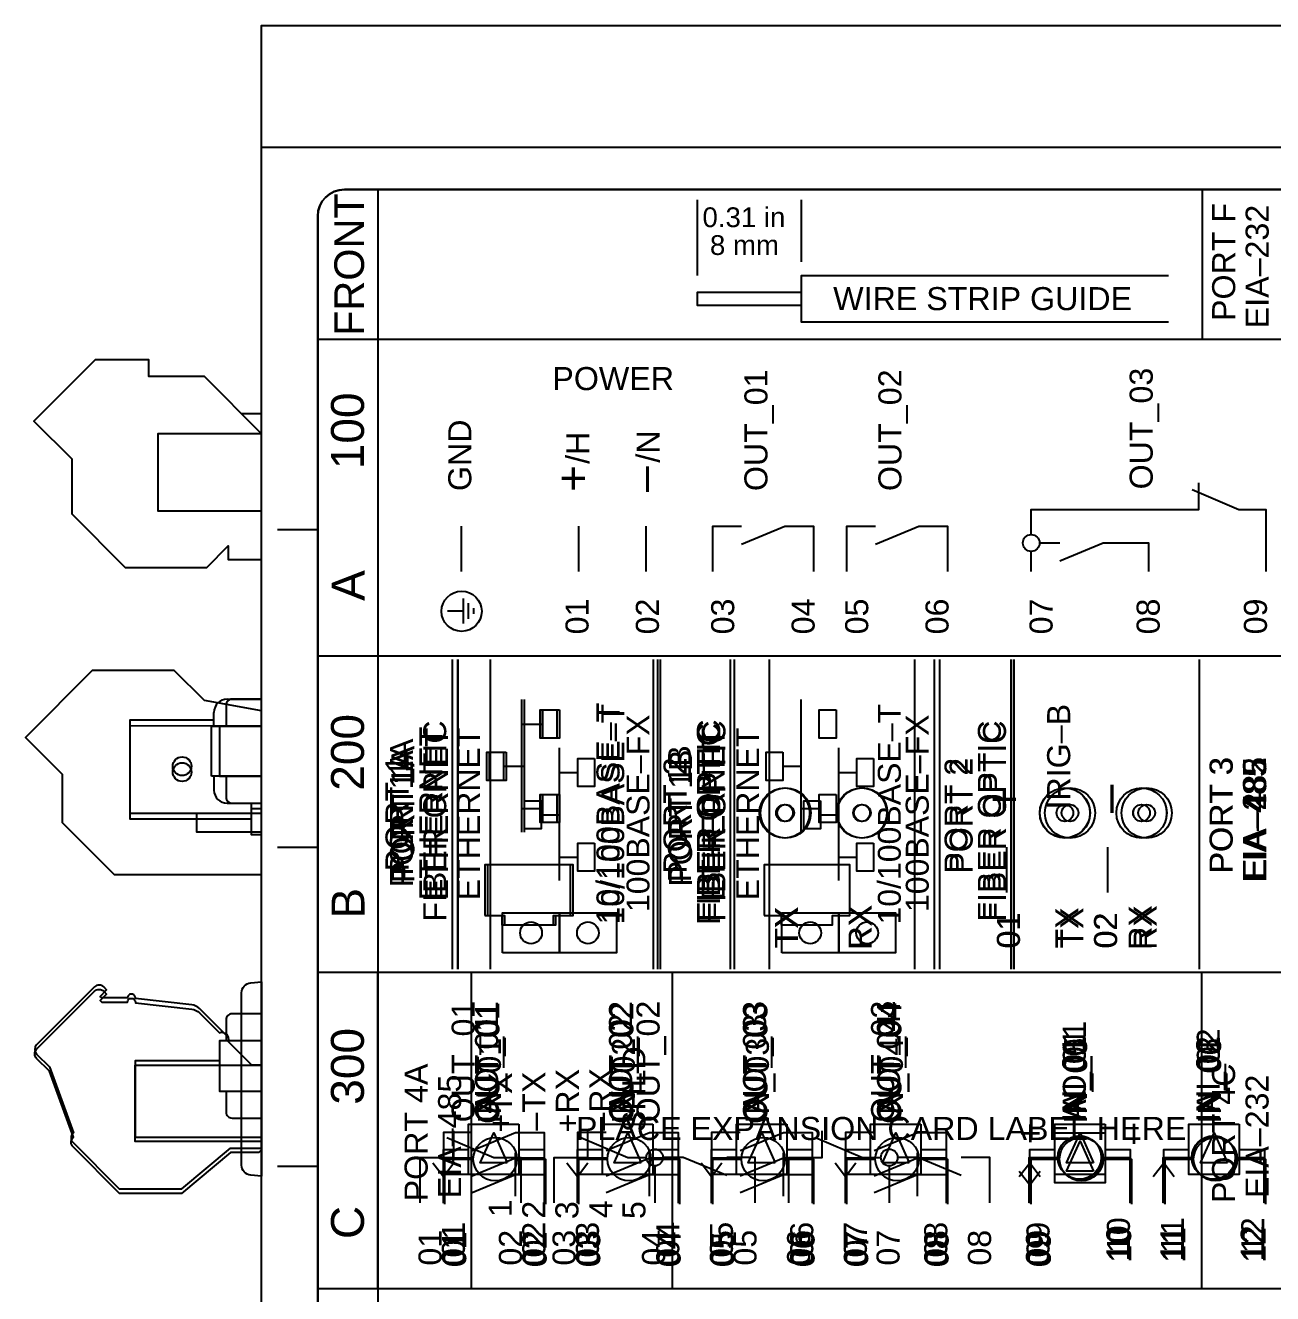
# Model space of a CAD drawing. Extents: x 0.5 to 23.7, y 0.2 to 17.2.
# Drawn here: x 8.523 to 12.247, y 5.363 to 9.15 of the extents above; entities that cross this region are included whole.
import ezdxf

# ---------------------------------------------------------------- set-up
doc = ezdxf.new("R2010")
doc.units = 0
doc.header["$MEASUREMENT"] = 0
for name, color, linetype in [('1_01__0-__EMPTY', 7, 'CONTINUOUS'), ('1_02__B-___3__DI___4__DO__', 7, 'CONTINUOUS'), ('1_03__1-___4__DI___4__DO__', 7, 'CONTINUOUS'), ('1_04__C-___4__DI___4__DO__', 7, 'CONTINUOUS'), ('1_05__6-___4__AI___4__AO', 7, 'CONTINUOUS'), ('1_06__A0__SERIAL_COMMUNICA', 7, 'CONTINUOUS'), ('1_07__3-___8__DI', 7, 'CONTINUOUS'), ('1_08__D-___4__DI___3__DO__', 7, 'CONTINUOUS'), ('5_01__0-__NO_ETH__EIA-232', 7, 'CONTINUOUS'), ('5_02__1-__NO_ETH__EIA-485', 7, 'CONTINUOUS'), ('5_03__2-___1__10-100BASE-T', 7, 'CONTINUOUS'), ('5_04__3-___1__10-100BASE-T', 7, 'CONTINUOUS'), ('5_05__4-___1__100BASE-FX_M', 7, 'CONTINUOUS'), ('5_06__6-___2__10-100BASE-T', 7, 'CONTINUOUS'), ('5_07__8-___2__100BASE-FX_M', 7, 'CONTINUOUS'), ('6_00____DWG', 7, 'CONTINUOUS')]:
    doc.layers.add(name, color=color, linetype=linetype)
doc.styles.add('ARIAL', font='arial.ttf')

msp = doc.modelspace()

# ---------------------------------------------------------------- linework, layer by layer
at = {"layer": '1_01__0-__EMPTY'}
msp.add_lwpolyline([(9.2287, 6.2937), (9.2287, 5.7137), (9.1961, 5.7166, -0.388879), (9.1687, 5.7464), (9.1687, 6.261, -0.388879), (9.1961, 6.2908)], format="xyb", close=True, dxfattribs=at)
at = {"layer": '1_02__B-___3__DI___4__DO__'}
msp.add_lwpolyline([(9.2287, 5.7919), (9.2208, 5.784), (9.1354, 5.784), (8.9894, 5.6615), (8.8049, 5.6615), (8.6657, 5.8007, -0.414214), (8.6657, 5.8285), (8.6671, 5.8299), (8.5954, 6.0269), (8.5571, 6.0652, -0.414214), (8.5571, 6.093), (8.7297, 6.2656, -0.414214), (8.7575, 6.2656), (8.7659, 6.2572), (8.7464, 6.2378), (8.7514, 6.2328), (8.8283, 6.2328, -1), (8.8519, 6.2328, -0.028369), (8.8518, 6.2315), (9.02, 6.2123, -0.169586), (9.0434, 6.201), (9.1026, 6.1419, -0.654654), (9.1281, 6.1164), (9.1988, 6.0456), (9.2287, 6.0456)], format="xyb", dxfattribs=at)
for points in [[(9.2287, 5.817), (8.8515, 5.817), (8.8515, 6.0453), (9.2287, 6.0453)], [(11.7466, 5.8434), (11.7466, 5.6934), (11.5966, 5.6934), (11.5966, 5.8434), (11.7466, 5.8434)], [(11.7116, 5.7284), (11.6316, 5.7284), (11.6716, 5.8184), (11.7116, 5.7284)], [(9.7717, 5.6334), (9.7717, 5.7684), (9.8568, 5.7684)], [(9.8568, 5.7147), (9.9868, 5.7684), (10.0718, 5.7684), (10.0718, 5.6334)], [(10.1716, 5.6334), (10.1716, 5.7684), (10.2567, 5.7684)], [(10.2568, 5.7147), (10.3868, 5.7684), (10.4718, 5.7684), (10.4718, 5.6334)], [(10.5716, 5.6334), (10.5716, 5.7684), (10.6567, 5.7684)], [(10.6568, 5.7147), (10.7867, 5.7684), (10.8717, 5.7684), (10.8717, 5.6334)], [(10.9716, 5.6334), (10.9716, 5.7684), (11.0567, 5.7684)], [(11.0568, 5.7147), (11.1867, 5.7684), (11.2717, 5.7684), (11.2717, 5.6334)], [(11.5216, 5.6334), (11.5215, 5.7684), (11.5966, 5.7684)], [(11.7466, 5.7684), (11.8217, 5.7684), (11.8217, 5.6334)], [(11.9218, 5.6334), (11.9218, 5.7684), (12.0068, 5.7684)], [(12.1368, 5.7684), (12.2218, 5.7684), (12.2218, 5.6334)], [(11.4903, 5.7284), (11.5216, 5.6872), (11.5528, 5.7284)]]:
    msp.add_lwpolyline(points, dxfattribs=at)
msp.add_circle((12.0718, 5.7684), 0.065, dxfattribs=at)
at = {"layer": '1_03__1-___4__DI___4__DO__'}
msp.add_lwpolyline([(9.2287, 5.7919), (9.2208, 5.784), (9.1354, 5.784), (8.9894, 5.6615), (8.8049, 5.6615), (8.6657, 5.8007, -0.414214), (8.6657, 5.8285), (8.6671, 5.8299), (8.5954, 6.0269), (8.5571, 6.0652, -0.414214), (8.5571, 6.093), (8.7297, 6.2656, -0.414214), (8.7575, 6.2656), (8.7659, 6.2572), (8.7464, 6.2378), (8.7514, 6.2328), (8.8283, 6.2328, -1), (8.8519, 6.2328, -0.028369), (8.8518, 6.2315), (9.02, 6.2123, -0.169586), (9.0434, 6.201), (9.1026, 6.1419, -0.654654), (9.1281, 6.1164), (9.1988, 6.0456), (9.2287, 6.0456)], format="xyb", dxfattribs=at)
for points in [[(9.2287, 5.817), (8.8515, 5.817), (8.8515, 6.0453), (9.2287, 6.0453)], [(9.7717, 5.6334), (9.7717, 5.7684), (9.8568, 5.7684)], [(9.8568, 5.7147), (9.9868, 5.7684), (10.0718, 5.7684), (10.0718, 5.6334)], [(10.1716, 5.6334), (10.1716, 5.7684), (10.2567, 5.7684)], [(10.2568, 5.7147), (10.3868, 5.7684), (10.4718, 5.7684), (10.4718, 5.6334)], [(10.5716, 5.6334), (10.5716, 5.7684), (10.6567, 5.7684)], [(10.6568, 5.7147), (10.7867, 5.7684), (10.8717, 5.7684), (10.8717, 5.6334)], [(10.9716, 5.6334), (10.9716, 5.7684), (11.0567, 5.7684)], [(11.0568, 5.7147), (11.1867, 5.7684), (11.2717, 5.7684), (11.2717, 5.6334)], [(11.5218, 5.6334), (11.5217, 5.7684), (11.6067, 5.7684)], [(11.7368, 5.7684), (11.8217, 5.7684), (11.8217, 5.6334)], [(11.9218, 5.6334), (11.9218, 5.7684), (12.0068, 5.7684)], [(12.1368, 5.7684), (12.2218, 5.7684), (12.2218, 5.6334)]]:
    msp.add_lwpolyline(points, dxfattribs=at)
for centre in [(11.6717, 5.7684), (12.0718, 5.7684)]:
    msp.add_circle(centre, 0.065, dxfattribs=at)
at = {"layer": '1_04__C-___4__DI___4__DO__'}
msp.add_lwpolyline([(9.2287, 5.7919), (9.2208, 5.784), (9.1354, 5.784), (8.9894, 5.6615), (8.8049, 5.6615), (8.6657, 5.8007, -0.414214), (8.6657, 5.8285), (8.6671, 5.8299), (8.5954, 6.0269), (8.5571, 6.0652, -0.414214), (8.5571, 6.093), (8.7297, 6.2656, -0.414214), (8.7575, 6.2656), (8.7659, 6.2573), (8.7464, 6.2378), (8.7514, 6.2328), (8.8283, 6.2328, -1), (8.8519, 6.2328, -0.028369), (8.8518, 6.2315), (9.02, 6.2123, -0.169586), (9.0434, 6.201), (9.1026, 6.1419, -0.654654), (9.1281, 6.1164), (9.1988, 6.0456), (9.2287, 6.0456)], format="xyb", dxfattribs=at)
for points in [[(9.2287, 5.817), (8.8515, 5.817), (8.8515, 6.0453), (9.2287, 6.0453)], [(9.8568, 5.8435), (9.7717, 5.8435), (9.7717, 5.6335)], [(9.8568, 5.7898), (9.9868, 5.8435), (10.0718, 5.8435), (10.0718, 5.7185)], [(10.2567, 5.8435), (10.1716, 5.8435), (10.1716, 5.6335)], [(10.2568, 5.7898), (10.3868, 5.8435), (10.4717, 5.8435), (10.4717, 5.7185)], [(10.6567, 5.8435), (10.5716, 5.8435), (10.5716, 5.6335)], [(10.6568, 5.7898), (10.7867, 5.8435), (10.8717, 5.8435), (10.8717, 5.7185)], [(11.0567, 5.8435), (10.9716, 5.8435), (10.9716, 5.6335)], [(11.0568, 5.7898), (11.1867, 5.8435), (11.2717, 5.8435), (11.2717, 5.7185)], [(9.9867, 5.6535), (9.9867, 5.7835)], [(10.3867, 5.6535), (10.3867, 5.7835)], [(10.7867, 5.6535), (10.7867, 5.7835)], [(11.1867, 5.6535), (11.1867, 5.7835)], [(11.5218, 5.6335), (11.5217, 5.7685), (11.6067, 5.7685)], [(11.7368, 5.7685), (11.8217, 5.7685), (11.8217, 5.6335)], [(11.9218, 5.6335), (11.9218, 5.7685), (12.0068, 5.7685)], [(12.1368, 5.7685), (12.2218, 5.7685), (12.2218, 5.6335)], [(9.8568, 5.7185), (9.7717, 5.7185)], [(9.8568, 5.6648), (9.9868, 5.7185), (10.0718, 5.7185), (10.0718, 5.6335)], [(10.2567, 5.7185), (10.1716, 5.7185)], [(10.2568, 5.6648), (10.3868, 5.7185), (10.4717, 5.7185), (10.4717, 5.6335)], [(10.6567, 5.7185), (10.5716, 5.7185)], [(10.6568, 5.6648), (10.7867, 5.7185), (10.8717, 5.7185), (10.8717, 5.6335)], [(11.0567, 5.7185), (10.9716, 5.7185)], [(11.0568, 5.6648), (11.1867, 5.7185), (11.2717, 5.7185), (11.2717, 5.6335)]]:
    msp.add_lwpolyline(points, dxfattribs=at)
for centre in [(11.6717, 5.7685), (12.0718, 5.7685)]:
    msp.add_circle(centre, 0.065, dxfattribs=at)
at = {"layer": '1_05__6-___4__AI___4__AO'}
msp.add_lwpolyline([(9.2287, 5.7919), (9.2208, 5.784), (9.1354, 5.784), (8.9894, 5.6615), (8.8049, 5.6615), (8.6657, 5.8007, -0.414214), (8.6657, 5.8285), (8.6671, 5.8299), (8.5954, 6.0269), (8.5571, 6.0652, -0.414214), (8.5571, 6.093), (8.7297, 6.2656, -0.414214), (8.7575, 6.2656), (8.7659, 6.2572), (8.7464, 6.2378), (8.7514, 6.2328), (8.8283, 6.2328, -1), (8.8519, 6.2328, -0.028369), (8.8518, 6.2315), (9.02, 6.2123, -0.169586), (9.0434, 6.201), (9.1026, 6.1419, -0.654654), (9.1281, 6.1164), (9.1988, 6.0456), (9.2287, 6.0456)], format="xyb", dxfattribs=at)
for points in [[(9.2287, 5.817), (8.8515, 5.817), (8.8515, 6.0453), (9.2287, 6.0453)], [(9.9964, 5.8684), (9.9964, 5.7184), (9.8464, 5.7184), (9.8464, 5.8684), (9.9964, 5.8684)], [(9.9614, 5.7534), (9.8814, 5.7534), (9.9214, 5.8434), (9.9614, 5.7534)], [(10.3965, 5.8684), (10.3965, 5.7184), (10.2465, 5.7184), (10.2465, 5.8684), (10.3965, 5.8684)], [(10.3615, 5.7534), (10.2815, 5.7534), (10.3215, 5.8434), (10.3615, 5.7534)], [(10.7966, 5.8684), (10.7966, 5.7184), (10.6466, 5.7184), (10.6466, 5.8684), (10.7966, 5.8684)], [(10.7615, 5.7534), (10.6815, 5.7534), (10.7215, 5.8434), (10.7615, 5.7534)], [(11.1966, 5.8684), (11.1966, 5.7184), (11.0466, 5.7184), (11.0466, 5.8684), (11.1966, 5.8684)], [(11.1616, 5.7534), (11.0816, 5.7534), (11.1216, 5.8434), (11.1616, 5.7534)], [(11.7466, 5.8684), (11.7466, 5.7184), (11.5966, 5.7184), (11.5966, 5.8684), (11.7466, 5.8684)], [(11.7116, 5.7534), (11.6316, 5.7534), (11.6716, 5.8434), (11.7116, 5.7534)], [(12.1466, 5.8684), (12.1466, 5.7184), (11.9967, 5.7184), (11.9967, 5.8684), (12.1466, 5.8684)], [(12.1116, 5.7534), (12.0316, 5.7534), (12.0716, 5.8434), (12.1116, 5.7534)], [(9.7714, 5.6584), (9.7713, 5.7934), (9.8464, 5.7934)], [(9.9965, 5.7934), (10.0716, 5.7934), (10.0716, 5.6584)], [(10.1714, 5.6584), (10.1714, 5.7934), (10.2465, 5.7934)], [(10.3965, 5.7934), (10.4716, 5.7934), (10.4716, 5.6584)], [(10.5715, 5.6584), (10.5715, 5.7934), (10.6465, 5.7934)], [(10.7966, 5.7934), (10.8717, 5.7934), (10.8717, 5.6584)], [(10.9716, 5.6584), (10.9715, 5.7934), (11.0466, 5.7934)], [(11.1966, 5.7934), (11.2717, 5.7934), (11.2717, 5.6584)], [(11.5216, 5.6584), (11.5216, 5.7934), (11.5966, 5.7934)], [(11.7466, 5.7934), (11.8217, 5.7934), (11.8217, 5.6584)], [(11.9216, 5.6584), (11.9216, 5.7934), (11.9966, 5.7934)], [(12.1467, 5.7934), (12.2218, 5.7934), (12.2218, 5.6584)], [(9.7401, 5.7534), (9.7714, 5.7122), (9.8026, 5.7534)], [(10.1402, 5.7534), (10.1714, 5.7122), (10.2027, 5.7534)], [(10.5403, 5.7534), (10.5715, 5.7122), (10.6027, 5.7534)], [(10.9403, 5.7534), (10.9716, 5.7122), (11.0028, 5.7534)], [(11.4904, 5.7122), (11.5216, 5.7534), (11.5528, 5.7122)], [(11.8904, 5.7122), (11.9216, 5.7534), (11.9528, 5.7122)]]:
    msp.add_lwpolyline(points, dxfattribs=at)
at = {"layer": '1_06__A0__SERIAL_COMMUNICA'}
for points in [[(9.8555, 5.3768), (9.8555, 6.3219)], [(10.4555, 5.3768), (10.4555, 6.3219)], [(12.0357, 5.3768), (12.0357, 6.3219)], [(9.2287, 6.1177), (9.1032, 6.1177), (9.1032, 5.9677), (9.2287, 5.9677)], [(9.1414, 6.1177), (9.1406, 6.1186)], [(9.1032, 6.0582), (8.8516, 6.0582), (8.8516, 5.8298), (9.2287, 5.8298)]]:
    msp.add_lwpolyline(points, dxfattribs=at)
for points in [[(9.1228, 6.1345), (9.0434, 6.2139, 0.169586), (9.02, 6.2252), (8.8519, 6.2444, 0.430941), (8.8408, 6.2575, 0.430926), (8.8283, 6.2457), (8.7514, 6.2457), (8.7464, 6.2506), (8.7659, 6.2701), (8.7576, 6.2785, 0.414218), (8.7297, 6.2785), (8.5571, 6.1059, 0.414213), (8.5571, 6.078), (8.5954, 6.0398), (8.6671, 5.8428, 0.440578), (8.6657, 5.8136), (8.8037, 5.6755), (8.9908, 5.6755), (9.1354, 5.7969), (9.2287, 5.7969)], [(9.2287, 6.1982), (9.1406, 6.1982, 0.414214), (9.1228, 6.1805), (9.1228, 6.1177)], [(9.1228, 5.9677), (9.1228, 5.9049, 0.414214), (9.1406, 5.8872), (9.2287, 5.8872)]]:
    msp.add_lwpolyline(points, format="xyb", dxfattribs=at)
at = {"layer": '1_07__3-___8__DI'}
for points in [[(9.5757, 5.3768), (9.5757, 6.3218)], [(9.2287, 5.817), (8.8515, 5.817), (8.8515, 6.0453), (9.2287, 6.0453)], [(9.7756, 5.6295), (9.7756, 5.7645), (9.8606, 5.7645)], [(9.9906, 5.7645), (10.0756, 5.7645), (10.0756, 5.6295)], [(10.1757, 5.6295), (10.1757, 5.7645), (10.2607, 5.7645)], [(10.3907, 5.7645), (10.4757, 5.7645), (10.4757, 5.6295)], [(10.5758, 5.6295), (10.5758, 5.7645), (10.6608, 5.7645)], [(10.7908, 5.7645), (10.8758, 5.7645), (10.8758, 5.6295)], [(10.9757, 5.6295), (10.9756, 5.7645), (11.0606, 5.7645)], [(11.1906, 5.7645), (11.2756, 5.7645), (11.2756, 5.6295)], [(11.5256, 5.6295), (11.5256, 5.7645), (11.6106, 5.7645)], [(11.7406, 5.7645), (11.8256, 5.7645), (11.8256, 5.6295)], [(11.9257, 5.6295), (11.9257, 5.7645), (12.0107, 5.7645)], [(12.1407, 5.7645), (12.2257, 5.7645), (12.2257, 5.6295)]]:
    msp.add_lwpolyline(points, dxfattribs=at)
msp.add_lwpolyline([(9.2287, 5.7919), (9.2208, 5.784), (9.1354, 5.784), (8.9894, 5.6615), (8.8049, 5.6615), (8.6657, 5.8007, -0.414214), (8.6657, 5.8285), (8.6671, 5.8299), (8.5954, 6.0269), (8.5571, 6.0652, -0.414214), (8.5571, 6.093), (8.7297, 6.2656, -0.414214), (8.7575, 6.2656), (8.7659, 6.2572), (8.7464, 6.2378), (8.7514, 6.2328), (8.8283, 6.2328, -1), (8.8519, 6.2328, -0.028369), (8.8518, 6.2315), (9.02, 6.2123, -0.169586), (9.0434, 6.201), (9.1026, 6.1419, -0.654654), (9.1281, 6.1164), (9.1988, 6.0456), (9.2287, 6.0456)], format="xyb", dxfattribs=at)
for centre in [(9.9256, 5.7645), (10.3257, 5.7645), (10.7258, 5.7645), (11.1256, 5.7645), (11.6756, 5.7645), (12.0757, 5.7645)]:
    msp.add_circle(centre, 0.065, dxfattribs=at)
at = {"layer": '1_08__D-___4__DI___3__DO__'}
msp.add_lwpolyline([(9.2287, 5.7919), (9.2208, 5.784), (9.1354, 5.784), (8.9894, 5.6615), (8.8049, 5.6615), (8.6657, 5.8007, -0.414214), (8.6657, 5.8285), (8.6671, 5.8299), (8.5954, 6.0269), (8.5571, 6.0652, -0.414214), (8.5571, 6.093), (8.7297, 6.2656, -0.414214), (8.7575, 6.2656), (8.7659, 6.2572), (8.7464, 6.2378), (8.7514, 6.2328), (8.8283, 6.2328, -1), (8.8519, 6.2328, -0.028369), (8.8518, 6.2315), (9.02, 6.2123, -0.169586), (9.0434, 6.201), (9.1026, 6.1419, -0.654654), (9.1281, 6.1164), (9.1988, 6.0456), (9.2287, 6.0456)], format="xyb", dxfattribs=at)
for points in [[(9.2287, 5.817), (8.8515, 5.817), (8.8515, 6.0453), (9.2287, 6.0453)], [(9.702, 5.6343), (9.702, 5.7693), (9.702, 5.7693), (9.802, 5.7693), (9.802, 5.8493)], [(10.1019, 5.6343), (10.1019, 5.7693), (10.202, 5.7693), (10.202, 5.7693), (10.202, 5.8493)], [(10.802, 5.6343), (10.802, 5.7693), (10.9021, 5.7693), (10.9021, 5.7693), (10.9021, 5.8493)], [(9.782, 5.8293), (9.922, 5.7693), (10.0021, 5.7693), (10.0021, 5.6343)], [(10.182, 5.8293), (10.322, 5.7693), (10.3771, 5.7693)], [(10.8821, 5.8293), (11.0221, 5.7693), (11.0771, 5.7693)], [(10.617, 5.7156), (10.487, 5.7693), (10.427, 5.7693)], [(10.7021, 5.6343), (10.7021, 5.7693), (10.617, 5.7693)], [(11.3171, 5.7156), (11.1871, 5.7693), (11.1271, 5.7693)], [(11.4022, 5.6343), (11.4022, 5.7693), (11.3171, 5.7693)], [(11.52, 5.6343), (11.52, 5.7693), (11.605, 5.7693)], [(11.735, 5.7693), (11.82, 5.7693), (11.82, 5.6343)], [(11.9201, 5.6343), (11.9201, 5.7693), (12.0051, 5.7693)], [(12.1351, 5.7693), (12.2201, 5.7693), (12.2201, 5.6343)], [(10.402, 5.7443), (10.402, 5.6343)], [(11.1021, 5.7443), (11.1021, 5.6343)]]:
    msp.add_lwpolyline(points, dxfattribs=at)
for centre, radius in [((11.67, 5.7693), 0.065), ((12.0701, 5.7693), 0.065), ((10.402, 5.7693), 0.025), ((11.1021, 5.7693), 0.025)]:
    msp.add_circle(centre, radius, dxfattribs=at)
at = {"layer": '5_01__0-__NO_ETH__EIA-232'}
for points in [[(11.2374, 6.3319), (11.2374, 7.2568)], [(11.4661, 6.3319), (11.4661, 7.2568)], [(12.0285, 6.3319), (12.0285, 7.2568)], [(9.1032, 7.0578), (8.8352, 7.0581), (8.8352, 6.7804), (9.1975, 6.7804)], [(9.2287, 7.0578), (9.1032, 7.0578), (9.1032, 6.9078), (9.2287, 6.9078)], [(9.1975, 7.0581), (9.1975, 7.0578)], [(9.1975, 6.8273), (9.1975, 6.734), (9.2287, 6.734)], [(9.2287, 6.8102), (9.1975, 6.8102)]]:
    msp.add_lwpolyline(points, dxfattribs=at)
for points in [[(9.2287, 7.1383), (9.1406, 7.1383, 0.414214), (9.1228, 7.1206), (9.1228, 7.0578)], [(9.1228, 6.9078), (9.1228, 6.845, 0.414214), (9.1406, 6.8273), (9.2287, 6.8273)]]:
    msp.add_lwpolyline(points, format="xyb", dxfattribs=at)
for centre, radius in [((8.9913, 6.9203), 0.0279), ((11.6264, 6.7982), 0.075), ((11.8552, 6.7982), 0.075), ((11.6264, 6.7982), 0.025), ((11.8552, 6.7982), 0.025)]:
    msp.add_circle(centre, radius, dxfattribs=at)
at = {"layer": '5_02__1-__NO_ETH__EIA-485'}
for points in [[(10.3983, 6.3319), (10.3983, 7.2568)], [(10.6284, 6.3319), (10.6284, 7.2568)], [(11.1783, 6.3319), (11.1783, 7.2568)], [(12.0285, 6.3319), (12.0285, 7.2568)], [(9.2287, 7.1036), (9.0578, 7.1336), (8.9679, 7.2238), (8.7233, 7.2238), (8.5235, 7.0236), (8.6334, 6.9137), (8.6334, 6.7698), (8.7884, 6.6147), (9.2287, 6.6147)], [(11.4534, 6.5609), (11.4534, 6.6959)], [(11.7534, 6.6959), (11.7534, 6.5609)]]:
    msp.add_lwpolyline(points, dxfattribs=at)
for centre, radius in [((10.793, 6.7982), 0.075), ((11.0217, 6.7982), 0.075), ((10.793, 6.7982), 0.025), ((11.0217, 6.7982), 0.025)]:
    msp.add_circle(centre, radius, dxfattribs=at)
at = {"layer": '5_03__2-___1__10-100BASE-T'}
for p, q in [((9.1261, 7.1383), (9.2287, 7.1383)), ((9.0865, 7.0578), (9.0865, 7.0987)), ((9.0787, 6.9078), (9.0787, 7.0578)), ((9.0787, 7.0578), (9.2287, 7.0578)), ((9.2287, 6.9078), (9.0787, 6.9078)), ((9.0865, 6.9078), (9.0865, 6.8668)), ((9.1261, 6.8273), (9.2287, 6.8273))]:
    msp.add_line(p, q, dxfattribs=at)
for points in [[(9.8149, 6.3318), (9.8149, 7.2568)], [(10.4117, 6.3318), (10.4117, 7.2568)], [(10.4117, 6.3318), (10.4117, 7.2568)], [(11.2375, 6.3318), (11.2375, 7.2568)], [(11.4662, 6.3318), (11.4662, 7.2568)], [(12.0286, 6.3318), (12.0286, 7.2568)], [(10.0132, 6.7411), (10.0132, 6.9381), (10.0132, 7.1374)], [(9.0865, 7.0756), (8.8353, 7.0756), (8.8353, 6.7979), (9.2287, 6.7979)], [(10.0132, 7.0638), (10.0648, 7.0638)], [(9.9617, 6.9376), (10.0132, 6.9376)], [(9.2287, 6.7412), (9.0357, 6.7412), (9.0357, 6.7979)], [(10.0132, 6.8114), (10.0648, 6.8114)]]:
    msp.add_lwpolyline(points, dxfattribs=at)
for points in [[(10.1175, 7.1058), (10.1175, 7.0218), (10.0676, 7.0218), (10.0676, 7.1058)], [(9.9589, 6.9796), (9.9589, 6.8956), (9.909, 6.8956), (9.909, 6.9796)], [(10.1175, 6.8534), (10.1175, 6.7694), (10.0676, 6.7694), (10.0676, 6.8534)], [(9.9026, 6.4916), (9.9537, 6.4916), (9.9537, 6.464), (10.1072, 6.464), (10.1072, 6.4916), (10.1583, 6.4916), (10.1583, 6.6432), (9.9026, 6.6432)]]:
    msp.add_lwpolyline(points, close=True, dxfattribs=at)
for centre, radius in [((8.9913, 6.9378), 0.0279), ((11.6265, 6.7982), 0.0746), ((11.8553, 6.7982), 0.075), ((11.6265, 6.7982), 0.025), ((11.8553, 6.7982), 0.025)]:
    msp.add_circle(centre, radius, dxfattribs=at)
for centre, start, end in [((9.1261, 7.0987), 90, 180), ((9.1261, 6.8668), 180, 270)]:
    msp.add_arc(centre, 0.0396, start, end, dxfattribs=at)
at = {"layer": '5_04__3-___1__10-100BASE-T'}
for points in [[(9.7983, 6.3318), (9.7983, 7.2568)], [(10.3983, 6.3318), (10.3983, 7.2568)], [(10.6283, 6.3318), (10.6283, 7.2568)], [(11.1783, 6.3318), (11.1783, 7.2568)], [(12.0285, 6.3318), (12.0285, 7.2568)], [(9.2287, 7.1036), (9.0578, 7.1336), (8.9679, 7.2238), (8.7233, 7.2238), (8.5235, 7.0236), (8.6334, 6.9137), (8.6334, 6.7698), (8.7884, 6.6147), (9.2287, 6.6147)], [(10.0055, 6.7411), (10.0055, 6.9381), (10.0055, 7.1374)], [(10.1098, 7.1058), (10.1098, 7.0218), (10.0598, 7.0218), (10.0598, 7.1058), (10.1098, 7.1058)], [(10.0055, 7.0638), (10.057, 7.0638)], [(9.9511, 6.9796), (9.9511, 6.8956), (9.9012, 6.8956), (9.9012, 6.9796), (9.9511, 6.9796)], [(9.9539, 6.9376), (10.0055, 6.9376)], [(10.1098, 6.8534), (10.1098, 6.7694), (10.0598, 6.7694), (10.0598, 6.8534), (10.1098, 6.8534)], [(10.0055, 6.8114), (10.057, 6.8114)], [(11.4534, 6.5609), (11.4534, 6.6959)], [(11.7534, 6.6959), (11.7534, 6.5609)], [(9.8948, 6.4916), (9.946, 6.4916), (9.946, 6.464), (10.0995, 6.464), (10.0995, 6.4916), (10.1506, 6.4916), (10.1506, 6.6432), (9.8948, 6.6432), (9.8948, 6.4916)]]:
    msp.add_lwpolyline(points, dxfattribs=at)
for centre, radius in [((10.7895, 6.7982), 0.075), ((11.0195, 6.7982), 0.075), ((10.7895, 6.7982), 0.025), ((11.0195, 6.7982), 0.025)]:
    msp.add_circle(centre, radius, dxfattribs=at)
at = {"layer": '5_05__4-___1__100BASE-FX_M'}
for p, q in [((9.1261, 7.1383), (9.2287, 7.1383)), ((9.0865, 7.0578), (9.0865, 7.0987)), ((9.0787, 6.9078), (9.0787, 7.0578)), ((9.0787, 7.0578), (9.2287, 7.0578)), ((9.2287, 6.9078), (9.0787, 6.9078)), ((9.0865, 6.9078), (9.0865, 6.8668)), ((9.1261, 6.8273), (9.2287, 6.8273))]:
    msp.add_line(p, q, dxfattribs=at)
for points in [[(9.9115, 6.3319), (9.9115, 7.2568)], [(10.4193, 6.3319), (10.4193, 7.2568)], [(11.2528, 6.3319), (11.2528, 7.2568)], [(11.4746, 6.3319), (11.4746, 7.2568)], [(12.0285, 6.3319), (12.0285, 7.2568)], [(9.0865, 7.0756), (8.8353, 7.0756), (8.8353, 6.7979), (9.2287, 6.7979)], [(10.1177, 6.5962), (10.1177, 6.7932), (10.1177, 6.9925)], [(10.222, 6.9609), (10.222, 6.8769), (10.1721, 6.8769), (10.1721, 6.9609), (10.222, 6.9609)], [(10.1177, 6.9189), (10.1693, 6.9189)], [(10.0634, 6.8347), (10.0634, 6.7507), (10.0135, 6.7507), (10.0135, 6.8347), (10.0634, 6.8347)], [(9.2287, 6.7412), (9.0357, 6.7412), (9.0357, 6.7979)], [(10.0662, 6.7927), (10.1177, 6.7927)], [(10.222, 6.7085), (10.222, 6.6244), (10.1721, 6.6244), (10.1721, 6.7085), (10.222, 6.7085)], [(10.1177, 6.6665), (10.1693, 6.6665)], [(9.9478, 6.3807), (9.9478, 6.4998), (10.2878, 6.4998), (10.2878, 6.3807), (9.9478, 6.3807)], [(10.1178, 6.3807), (10.1178, 6.4998)], [(10.1178, 6.4998), (10.1178, 6.3807)]]:
    msp.add_lwpolyline(points, dxfattribs=at)
for centre, radius in [((8.9913, 6.9378), 0.0279), ((11.6418, 6.7982), 0.075), ((11.8705, 6.7982), 0.075), ((11.6418, 6.7982), 0.025), ((11.8705, 6.7982), 0.025), ((10.0328, 6.4401), 0.0325), ((10.2028, 6.4401), 0.0325)]:
    msp.add_circle(centre, radius, dxfattribs=at)
for centre, start, end in [((9.1261, 7.0987), 90, 180), ((9.1261, 6.8668), 180, 270)]:
    msp.add_arc(centre, 0.0396, start, end, dxfattribs=at)
at = {"layer": '5_06__6-___2__10-100BASE-T'}
for p, q in [((9.1261, 7.1383), (9.2287, 7.1383)), ((9.0865, 7.0578), (9.0865, 7.0987)), ((9.0787, 6.9078), (9.0787, 7.0578)), ((9.0787, 7.0578), (9.2287, 7.0578)), ((9.2287, 6.9078), (9.0787, 6.9078)), ((9.0865, 6.9078), (9.0865, 6.8668)), ((9.1261, 6.8273), (9.2287, 6.8273))]:
    msp.add_line(p, q, dxfattribs=at)
for points in [[(9.8148, 6.3319), (9.8148, 7.2568)], [(10.4116, 6.3319), (10.4116, 7.2568)], [(10.4116, 6.3319), (10.4116, 7.2568)], [(10.6406, 6.3319), (10.6406, 7.2568)], [(11.2374, 6.3319), (11.2374, 7.2568)], [(11.4661, 6.3319), (11.4661, 7.2568)], [(12.0285, 6.3319), (12.0285, 7.2568)], [(10.0131, 6.7412), (10.0131, 6.9381), (10.0131, 7.1374)], [(10.8389, 6.7412), (10.8389, 6.9381), (10.8389, 7.1374)], [(10.1174, 7.1059), (10.1174, 7.0219), (10.0675, 7.0219), (10.0675, 7.1059), (10.1174, 7.1059)], [(10.9432, 7.1059), (10.9432, 7.0219), (10.8933, 7.0219), (10.8933, 7.1059), (10.9432, 7.1059)], [(9.0865, 7.0756), (8.8353, 7.0756), (8.8353, 6.7979), (9.2287, 6.7979)], [(9.9588, 6.9796), (9.9588, 6.8956), (9.9089, 6.8956), (9.9089, 6.9796), (9.9588, 6.9796)], [(10.7846, 6.9796), (10.7846, 6.8956), (10.7347, 6.8956), (10.7347, 6.9796), (10.7846, 6.9796)], [(9.9616, 6.9376), (10.0131, 6.9376)], [(10.7874, 6.9376), (10.8389, 6.9376)], [(10.1174, 6.8534), (10.1174, 6.7694), (10.0675, 6.7694), (10.0675, 6.8534), (10.1174, 6.8534)], [(10.9432, 6.8534), (10.9432, 6.7694), (10.8933, 6.7694), (10.8933, 6.8534), (10.9432, 6.8534)], [(10.0131, 6.8114), (10.0647, 6.8114)], [(10.8389, 6.8114), (10.8905, 6.8114)], [(9.9025, 6.4916), (9.9536, 6.4916), (9.9536, 6.464), (10.1071, 6.464), (10.1071, 6.4916), (10.1582, 6.4916), (10.1582, 6.6432), (9.9025, 6.6432), (9.9025, 6.4916)], [(10.7283, 6.4916), (10.7794, 6.4916), (10.7794, 6.464), (10.9329, 6.464), (10.9329, 6.4916), (10.984, 6.4916), (10.984, 6.6432), (10.7283, 6.6432), (10.7283, 6.4916)]]:
    msp.add_lwpolyline(points, dxfattribs=at)
for centre, radius in [((8.9913, 6.9378), 0.0279), ((11.6264, 6.7982), 0.075), ((11.8552, 6.7982), 0.075), ((11.6264, 6.7982), 0.025), ((11.8552, 6.7982), 0.025)]:
    msp.add_circle(centre, radius, dxfattribs=at)
for centre, start, end in [((9.1261, 7.0987), 90, 180), ((9.1261, 6.8668), 180, 270)]:
    msp.add_arc(centre, 0.0396, start, end, dxfattribs=at)
at = {"layer": '5_07__8-___2__100BASE-FX_M'}
for p, q in [((9.1261, 7.1383), (9.2287, 7.1383)), ((9.0865, 7.0578), (9.0865, 7.0987)), ((9.0787, 6.9078), (9.0787, 7.0578)), ((9.0787, 7.0578), (9.2287, 7.0578)), ((9.2287, 6.9078), (9.0787, 6.9078)), ((9.0865, 6.9078), (9.0865, 6.8668)), ((9.1261, 6.8273), (9.2287, 6.8273))]:
    msp.add_line(p, q, dxfattribs=at)
for points in [[(9.9115, 6.3319), (9.9115, 7.2568)], [(10.4193, 6.3319), (10.4193, 7.2568)], [(10.745, 6.3319), (10.745, 7.2568)], [(11.2527, 6.3319), (11.2527, 7.2568)], [(11.4745, 6.3319), (11.4745, 7.2568)], [(12.0285, 6.3319), (12.0285, 7.2568)], [(9.0865, 7.0756), (8.8353, 7.0756), (8.8353, 6.7979), (9.2287, 6.7979)], [(10.1177, 6.5962), (10.1177, 6.7932), (10.1177, 6.9925)], [(10.9512, 6.5962), (10.9512, 6.7932), (10.9512, 6.9925)], [(10.222, 6.9609), (10.222, 6.8769), (10.1721, 6.8769), (10.1721, 6.9609), (10.222, 6.9609)], [(11.0555, 6.9609), (11.0555, 6.8769), (11.0056, 6.8769), (11.0056, 6.9609), (11.0555, 6.9609)], [(10.1177, 6.9189), (10.1693, 6.9189)], [(10.9512, 6.9189), (11.0028, 6.9189)], [(10.0634, 6.8347), (10.0634, 6.7507), (10.0135, 6.7507), (10.0135, 6.8347), (10.0634, 6.8347)], [(10.8969, 6.8347), (10.8969, 6.7507), (10.847, 6.7507), (10.847, 6.8347), (10.8969, 6.8347)], [(9.2287, 6.7412), (9.0357, 6.7412), (9.0357, 6.7979)], [(10.0662, 6.7927), (10.1177, 6.7927)], [(10.8997, 6.7927), (10.9512, 6.7927)], [(10.222, 6.7085), (10.222, 6.6244), (10.1721, 6.6244), (10.1721, 6.7085), (10.222, 6.7085)], [(11.0555, 6.7085), (11.0555, 6.6244), (11.0056, 6.6244), (11.0056, 6.7085), (11.0555, 6.7085)], [(10.1177, 6.6665), (10.1693, 6.6665)], [(10.9512, 6.6665), (11.0028, 6.6665)], [(9.9478, 6.3807), (9.9478, 6.4998), (10.2878, 6.4998), (10.2878, 6.3807), (9.9478, 6.3807)], [(10.1178, 6.3807), (10.1178, 6.4998)], [(10.1178, 6.4998), (10.1178, 6.3807)], [(10.7812, 6.3807), (10.7812, 6.4998), (11.1212, 6.4998), (11.1212, 6.3807), (10.7812, 6.3807)], [(10.9512, 6.3807), (10.9512, 6.4998)], [(10.9512, 6.4998), (10.9512, 6.3807)]]:
    msp.add_lwpolyline(points, dxfattribs=at)
for centre, radius in [((8.9913, 6.9378), 0.0279), ((11.6418, 6.7982), 0.075), ((11.8705, 6.7982), 0.075), ((11.6418, 6.7982), 0.025), ((11.8705, 6.7982), 0.025), ((10.0328, 6.4401), 0.0325), ((10.2028, 6.4401), 0.0325), ((10.8662, 6.4401), 0.0325), ((11.0362, 6.4401), 0.0325)]:
    msp.add_circle(centre, radius, dxfattribs=at)
for centre, start, end in [((9.1261, 7.0987), 90, 180), ((9.1261, 6.8668), 180, 270)]:
    msp.add_arc(centre, 0.0396, start, end, dxfattribs=at)
at = {"layer": '6_00____DWG'}
for points in [[(14.368, 1.8669), (9.2287, 1.8669), (9.2287, 9.1503), (14.368, 9.1503)], [(9.2287, 8.7862), (14.368, 8.7862)], [(9.396, 2.4152), (9.396, 8.5801), (9.3976, 8.5963), (9.4023, 8.6113), (9.4096, 8.6249), (9.4194, 8.6367), (9.4312, 8.6465), (9.4448, 8.6538), (9.4598, 8.6585), (9.476, 8.6601), (13.1859, 8.6601), (13.202, 8.6585), (13.2171, 8.6538), (13.2307, 8.6465), (13.2425, 8.6367), (13.2523, 8.6249), (13.2596, 8.6113), (13.2643, 8.5963), (13.2659, 8.5801), (13.2659, 2.4152)], [(9.5757, 8.6602), (9.5757, 2.3352)], [(12.0359, 8.6601), (12.0359, 8.2118)], [(10.5302, 8.4038), (10.5302, 8.6294)], [(10.8401, 8.4438), (10.8401, 8.6294)], [(11.9359, 8.2638), (10.8401, 8.2638), (10.8401, 8.4038), (11.9359, 8.4038)], [(10.8401, 8.3138), (10.5302, 8.3138), (10.5302, 8.3538), (10.8401, 8.3538)], [(13.2659, 8.2118), (9.396, 8.2118)], [(9.2287, 7.9305), (9.0577, 8.1015), (8.8917, 8.1015), (8.8917, 8.1515), (8.7317, 8.1515), (8.5487, 7.9685), (8.6617, 7.8555), (8.6617, 7.6915), (8.8217, 7.5315), (9.0647, 7.5315), (9.1287, 7.5955), (9.1287, 7.5555), (9.2287, 7.5555)], [(9.2287, 7.9897), (9.1695, 7.9897)], [(9.2287, 7.9305), (8.9187, 7.9305), (8.9187, 7.7005), (9.2287, 7.7005)], [(11.5258, 7.6295), (11.5258, 7.7045), (12.0259, 7.7045), (12.0259, 7.7045), (12.0259, 7.7845)], [(12.0059, 7.7645), (12.1459, 7.7045), (12.2259, 7.7045), (12.2259, 7.5195)], [(9.8257, 7.5195), (9.8257, 7.6545)], [(9.8257, 7.5195), (9.8257, 7.6545)], [(10.1757, 7.5195), (10.1757, 7.6545)], [(10.3758, 7.6545), (10.3758, 7.5195)], [(10.5758, 7.5195), (10.5758, 7.6545), (10.6609, 7.6545)], [(10.661, 7.6008), (10.7909, 7.6545), (10.8759, 7.6545), (10.8759, 7.5195)], [(10.9758, 7.5195), (10.9758, 7.6545), (11.0609, 7.6545)], [(11.061, 7.6008), (11.1909, 7.6545), (11.2759, 7.6545), (11.2759, 7.5195)], [(9.396, 7.6434), (9.276, 7.6434)], [(11.5259, 7.5195), (11.5259, 7.5795)], [(11.5509, 7.6045), (11.6109, 7.6045)], [(11.611, 7.5508), (11.741, 7.6045), (11.8758, 7.6045), (11.8758, 7.5195)], [(9.8317, 7.3638), (9.8317, 7.4385)], [(9.8467, 7.3779), (9.8467, 7.4251)], [(9.8317, 7.4004), (9.7838, 7.4004)], [(9.8618, 7.3925), (9.8618, 7.4099)], [(13.2659, 7.2668), (9.396, 7.2668)], [(9.396, 6.695), (9.276, 6.695)], [(13.2659, 6.3218), (9.396, 6.3218)], [(9.396, 5.7425), (9.276, 5.7425)], [(13.2659, 5.3768), (9.396, 5.3768)]]:
    msp.add_lwpolyline(points, dxfattribs=at)
msp.add_lwpolyline([(13.1859, 8.6601), (9.476, 8.6601, 0.414213), (9.396, 8.5801), (9.396, 2.4152, 0.414212), (9.476, 2.3352), (13.1859, 2.3352, 0.414211), (13.2659, 2.4152), (13.2659, 8.5801, 0.414219)], format="xyb", close=True, dxfattribs=at)
for centre, radius in [((11.5259, 7.6045), 0.025), ((9.8257, 7.4005), 0.06)]:
    msp.add_circle(centre, radius, dxfattribs=at)

# ---------------------------------------------------------------- texts
at = {"layer": '1_01__0-__EMPTY', "style": 'ARIAL'}
msp.add_text('PLACE EXPANSION CARD LABEL HERE', height=0.068833, dxfattribs=at).set_placement((10.1669, 5.8215))
at = {"layer": '1_02__B-___3__DI___4__DO__', "style": 'ARIAL'}
for s, height, p in [('OUT_01', 0.06883, (9.9344, 5.8734)), ('OUT_02', 0.06883, (10.3344, 5.8734)), ('OUT_03', 0.06883, (10.7344, 5.8734)), ('OUT_04', 0.06883, (11.1344, 5.8734)), ('AO_01', 0.06883, (11.689, 5.8788)), ('IN_01', 0.06883, (12.089, 5.8743)), ('+', 0.0787, (11.5615, 5.8094)), ('–', 0.0787, (11.8615, 5.8093)), ('01', 0.06883, (9.8355, 5.4455)), ('02', 0.06883, (10.0755, 5.4455)), ('03', 0.06883, (10.2355, 5.4455)), ('04', 0.06883, (10.4755, 5.4455)), ('05', 0.06883, (10.6355, 5.4455)), ('06', 0.06883, (10.8753, 5.4455)), ('07', 0.06883, (11.0353, 5.4455)), ('08', 0.06883, (11.2753, 5.4455)), ('09', 0.06883, (11.5806, 5.4455)), ('10', 0.06883, (11.8206, 5.4589)), ('11', 0.06883, (11.9818, 5.4589)), ('12', 0.06883, (12.2217, 5.4589))]:
    msp.add_text(s, height=height, rotation=90, dxfattribs=at).set_placement(p)
at = {"layer": '1_03__1-___4__DI___4__DO__', "style": 'ARIAL'}
for s, p in [('OUT_01', (9.9344, 5.8734)), ('OUT_02', (10.3344, 5.8734)), ('OUT_03', (10.7344, 5.8734)), ('OUT_04', (11.1344, 5.8734)), ('IN_01', (11.689, 5.8743)), ('IN_02', (12.089, 5.8743)), ('01', (9.8355, 5.4455)), ('02', (10.0755, 5.4455)), ('03', (10.2355, 5.4455)), ('04', (10.4755, 5.4455)), ('05', (10.6355, 5.4455)), ('06', (10.8753, 5.4455)), ('07', (11.0353, 5.4455)), ('08', (11.2753, 5.4455)), ('09', (11.5806, 5.4455)), ('10', (11.8206, 5.4589)), ('11', (11.9818, 5.4589)), ('12', (12.2217, 5.4589))]:
    msp.add_text(s, height=0.06883, rotation=90, dxfattribs=at).set_placement(p)
at = {"layer": '1_04__C-___4__DI___4__DO__', "style": 'ARIAL'}
for s, p in [('OUT_01', (9.9384, 5.8696)), ('OUT_02', (10.3384, 5.8696)), ('OUT_03', (10.7384, 5.8696)), ('OUT_04', (11.1384, 5.8696)), ('IN_01', (11.689, 5.8744)), ('IN_02', (12.089, 5.8744)), ('01', (9.8395, 5.4417)), ('02', (10.0795, 5.4417)), ('03', (10.2395, 5.4417)), ('04', (10.4795, 5.4417)), ('05', (10.6394, 5.4417)), ('06', (10.8793, 5.4417)), ('07', (11.0393, 5.4417)), ('08', (11.2793, 5.4417)), ('09', (11.5806, 5.4456)), ('10', (11.8206, 5.459)), ('11', (11.9818, 5.459)), ('12', (12.2217, 5.459))]:
    msp.add_text(s, height=0.06883, rotation=90, dxfattribs=at).set_placement(p)
at = {"layer": '1_05__6-___4__AI___4__AO', "style": 'ARIAL'}
for s, p in [('AO_01', (9.9345, 5.8993)), ('AO_02', (10.3344, 5.8993)), ('AO_03', (10.7344, 5.8993)), ('AO_04', (11.1344, 5.8993)), ('AI_01', (11.6889, 5.9038)), ('AI_02', (12.0889, 5.9038)), ('01', (9.8355, 5.4704)), ('02', (10.0755, 5.4704)), ('03', (10.2355, 5.4704)), ('04', (10.4755, 5.4704)), ('05', (10.6355, 5.4704)), ('06', (10.8754, 5.4704)), ('07', (11.0354, 5.4704)), ('08', (11.2754, 5.4704)), ('09', (11.5806, 5.4704)), ('10', (11.8206, 5.4839)), ('11', (11.9817, 5.4839)), ('12', (12.2217, 5.4839))]:
    msp.add_text(s, height=0.06883, rotation=90, dxfattribs=at).set_placement(p)
at = {"layer": '1_06__A0__SERIAL_COMMUNICA', "style": 'ARIAL'}
for s, height, p in [('SHLD', 0.06883, (10.3744, 5.845)), ('PORT 4A', 0.06883, (9.7243, 5.6384)), ('–TX', 0.06883, (10.0756, 5.8493)), ('+RX', 0.06883, (10.1756, 5.844)), ('–RX', 0.06883, (10.2756, 5.8493)), ('PORT 4C', 0.06883, (12.1345, 5.6331)), ('EIA–485', 0.06883, (9.8243, 5.6479)), ('+TX', 0.06883, (9.9756, 5.844)), ('EIA–232', 0.06883, (12.2344, 5.648)), ('1', 0.0688, (9.9755, 5.5909)), ('2', 0.0688, (10.0755, 5.5865)), ('3', 0.0688, (10.1743, 5.5853)), ('4', 0.0688, (10.2755, 5.5881)), ('5', 0.0688, (10.3743, 5.5854))]:
    msp.add_text(s, height=height, rotation=90, dxfattribs=at).set_placement(p)
at = {"layer": '1_07__3-___8__DI', "style": 'ARIAL'}
for s, p in [('IN_01', (9.9429, 5.8704)), ('IN_02', (10.3429, 5.8704)), ('IN_03', (10.7428, 5.8704)), ('IN_04', (11.1428, 5.8704)), ('IN_05', (11.6928, 5.8704)), ('IN_06', (12.0929, 5.8704)), ('01', (9.8394, 5.4416)), ('02', (10.0794, 5.4416)), ('03', (10.2393, 5.4416)), ('04', (10.4794, 5.4416)), ('05', (10.6393, 5.4416)), ('06', (10.8792, 5.4416)), ('07', (11.0392, 5.4416)), ('08', (11.2792, 5.4416)), ('09', (11.5845, 5.4416)), ('10', (11.8245, 5.455)), ('11', (11.9856, 5.455)), ('12', (12.2256, 5.455))]:
    msp.add_text(s, height=0.06883, rotation=90, dxfattribs=at).set_placement(p)
at = {"layer": '1_08__D-___4__DI___3__DO__', "style": 'ARIAL'}
for s, p in [('OUT_01', (9.8647, 5.8743)), ('OUT_02', (10.4166, 5.8743)), ('OUT_03', (11.1167, 5.8743)), ('IN_01', (11.6872, 5.8752)), ('IN_02', (12.0873, 5.8752)), ('01', (9.7658, 5.4464)), ('02', (10.0058, 5.4464)), ('03', (10.1658, 5.4464)), ('04', (10.4329, 5.4464)), ('05', (10.7059, 5.4464)), ('06', (10.8659, 5.4464)), ('07', (11.133, 5.4464)), ('08', (11.406, 5.4464)), ('09', (11.5789, 5.4464)), ('10', (11.8189, 5.4598)), ('11', (11.98, 5.4598)), ('12', (12.22, 5.4598))]:
    msp.add_text(s, height=0.06883, rotation=90, dxfattribs=at).set_placement(p)
at = {"layer": '5_01__0-__NO_ETH__EIA-232', "style": 'ARIAL'}
for s, height, p in [('FIBER OPTIC', 0.068457, (11.4351, 6.4739)), ('PORT 2', 0.06846, (11.3357, 6.6174)), ('PORT 3', 0.06846, (12.1268, 6.6184)), ('EIA–232', 0.06846, (12.2263, 6.598)), ('RX', 0.06846, (11.8849, 6.3896)), ('TX', 0.06846, (11.6662, 6.3938))]:
    msp.add_text(s, height=height, rotation=90, dxfattribs=at).set_placement(p)
at = {"layer": '5_02__1-__NO_ETH__EIA-485', "style": 'ARIAL'}
for s, height, p in [('IRIG–B', 0.06883, (11.6422, 6.8087)), ('FIBER OPTIC', 0.068833, (10.5972, 6.4633)), ('PORT 2', 0.06883, (10.4971, 6.617)), ('PORT 3', 0.06883, (12.1273, 6.617)), ('EIA–485', 0.06883, (12.2273, 6.5969)), ('+', 0.0983, (11.4933, 6.7987)), ('–', 0.0983, (11.8033, 6.8064)), ('TX', 0.06883, (10.8296, 6.396)), ('RX', 0.06883, (11.0495, 6.3907)), ('01', 0.06883, (11.4923, 6.3942)), ('02', 0.06883, (11.7823, 6.3942))]:
    msp.add_text(s, height=height, rotation=90, dxfattribs=at).set_placement(p)
at = {"layer": '5_03__2-___1__10-100BASE-T', "style": 'ARIAL'}
for s, height, p in [('10/100BASE–T', 0.068457, (10.3109, 6.4649)), ('ETHERNET', 0.06846, (9.7851, 6.5378)), ('FIBER OPTIC', 0.068457, (11.4352, 6.4739)), ('PORT 1A', 0.06846, (9.6845, 6.5896)), ('PORT 2', 0.06846, (11.3358, 6.6173)), ('PORT 3', 0.06846, (12.1269, 6.6184)), ('EIA–232', 0.06846, (12.2264, 6.5979)), ('RX', 0.06846, (11.885, 6.3895)), ('TX', 0.06846, (11.6663, 6.3938))]:
    msp.add_text(s, height=height, rotation=90, dxfattribs=at).set_placement(p)
at = {"layer": '5_04__3-___1__10-100BASE-T', "style": 'ARIAL'}
for s, height, p in [('10/100BASE–T', 0.068833, (10.297, 6.4649)), ('IRIG–B', 0.06883, (11.6423, 6.8085)), ('ETHERNET', 0.06883, (9.7683, 6.5377)), ('FIBER OPTIC', 0.068833, (10.5972, 6.4739)), ('PORT 1', 0.06883, (9.6672, 6.6242)), ('PORT 2', 0.06883, (10.4972, 6.6173)), ('PORT 3', 0.06883, (12.1274, 6.6183)), ('EIA–485', 0.06883, (12.2274, 6.5897)), ('+', 0.0983, (11.4933, 6.7988)), ('–', 0.0983, (11.8033, 6.7986)), ('RX', 0.06883, (11.0495, 6.3895)), ('TX', 0.06883, (10.8296, 6.3937)), ('01', 0.06883, (11.4923, 6.393)), ('02', 0.06883, (11.7823, 6.393))]:
    msp.add_text(s, height=height, rotation=90, dxfattribs=at).set_placement(p)
at = {"layer": '5_05__4-___1__100BASE-FX_M', "style": 'ARIAL'}
for s, height, p in [('100BASE–FX', 0.06846, (10.3864, 6.5023)), ('FIBER OPTIC', 0.068457, (9.7797, 6.474)), ('ETHERNET', 0.06846, (9.8803, 6.5378)), ('FIBER OPTIC', 0.068457, (11.4506, 6.4739)), ('PORT 1A', 0.06846, (9.6801, 6.6111)), ('PORT 2', 0.06846, (11.3511, 6.6174)), ('PORT 3', 0.06846, (12.1269, 6.6184)), ('EIA–232', 0.06846, (12.2263, 6.598)), ('RX', 0.06846, (11.9004, 6.3896)), ('TX', 0.06846, (11.6817, 6.3938))]:
    msp.add_text(s, height=height, rotation=90, dxfattribs=at).set_placement(p)
at = {"layer": '5_06__6-___2__10-100BASE-T', "style": 'ARIAL'}
for s, height, p in [('10/100BASE–T', 0.068457, (10.3108, 6.4649)), ('10/100BASE–T', 0.068457, (11.1366, 6.4649)), ('ETHERNET', 0.06846, (9.785, 6.5378)), ('ETHERNET', 0.06846, (10.6108, 6.5378)), ('FIBER OPTIC', 0.068457, (11.4351, 6.4739)), ('PORT 1A', 0.06846, (9.6844, 6.5896)), ('PORT 1B', 0.06846, (10.5102, 6.5914)), ('PORT 2', 0.06846, (11.3357, 6.6174)), ('PORT 3', 0.06846, (12.1268, 6.6184)), ('EIA–232', 0.06846, (12.2263, 6.598)), ('RX', 0.06846, (11.8849, 6.3896)), ('TX', 0.06846, (11.6662, 6.3938))]:
    msp.add_text(s, height=height, rotation=90, dxfattribs=at).set_placement(p)
at = {"layer": '5_07__8-___2__100BASE-FX_M', "style": 'ARIAL'}
for s, height, p in [('100BASE–FX', 0.06846, (10.3864, 6.5023)), ('100BASE–FX', 0.06846, (11.2199, 6.5023)), ('FIBER OPTIC', 0.068457, (9.7797, 6.474)), ('ETHERNET', 0.06846, (9.8803, 6.5378)), ('FIBER OPTIC', 0.068457, (10.6132, 6.474)), ('ETHERNET', 0.06846, (10.7137, 6.5378)), ('FIBER OPTIC', 0.068457, (11.4505, 6.4739)), ('PORT 1A', 0.06846, (9.6801, 6.5765)), ('PORT 1B', 0.06846, (10.5136, 6.5783)), ('PORT 2', 0.06846, (11.351, 6.6174)), ('PORT 3', 0.06846, (12.1269, 6.6184)), ('EIA–232', 0.06846, (12.2263, 6.598)), ('RX', 0.06846, (11.9003, 6.3896)), ('TX', 0.06846, (11.6816, 6.3938))]:
    msp.add_text(s, height=height, rotation=90, dxfattribs=at).set_placement(p)
at = {"layer": '6_00____DWG', "style": 'ARIAL'}
for s, height, p in [('FRONT', 0.0885, (9.5343, 8.223)), ('PORT F', 0.06883, (12.1348, 8.2675)), ('EIA–232', 0.06883, (12.2348, 8.2457)), ('OUT_01', 0.06883, (10.7386, 7.7595)), ('OUT_02', 0.06883, (11.1386, 7.7595)), ('OUT_03', 0.06883, (11.8886, 7.7645)), ('100', 0.09833, (9.5342, 7.8248)), ('GND', 0.06883, (9.8546, 7.7595)), ('/H', 0.06883, (10.2069, 7.8408)), ('/N', 0.06883, (10.4169, 7.8444)), ('+', 0.0983, (10.2069, 7.7574)), ('–', 0.0983, (10.4169, 7.7572)), ('A', 0.0983, (9.5358, 7.4316)), ('01', 0.06883, (10.2046, 7.3316)), ('02', 0.06883, (10.4146, 7.3316)), ('03', 0.06883, (10.6394, 7.3316)), ('04', 0.06883, (10.8794, 7.3316)), ('05', 0.06883, (11.0394, 7.3316)), ('06', 0.06883, (11.2792, 7.3316)), ('07', 0.06883, (11.5897, 7.3316)), ('08', 0.06883, (11.9094, 7.3316)), ('09', 0.06883, (12.2296, 7.3316)), ('200', 0.09833, (9.5342, 6.8646)), ('B', 0.0983, (9.5358, 6.4828)), ('300', 0.09833, (9.534, 5.927)), ('C', 0.0983, (9.5342, 5.5256))]:
    msp.add_text(s, height=height, rotation=90, dxfattribs=at).set_placement(p)
for s, height, p in [('0.31 in', 0.059, (10.5446, 8.5478)), ('8 mm', 0.059, (10.5669, 8.4647)), ('WIRE STRIP GUIDE', 0.068833, (10.9348, 8.2998)), ('POWER', 0.06883, (10.0965, 8.0611))]:
    msp.add_text(s, height=height, dxfattribs=at).set_placement(p)

doc.saveas('drawing.dxf')
